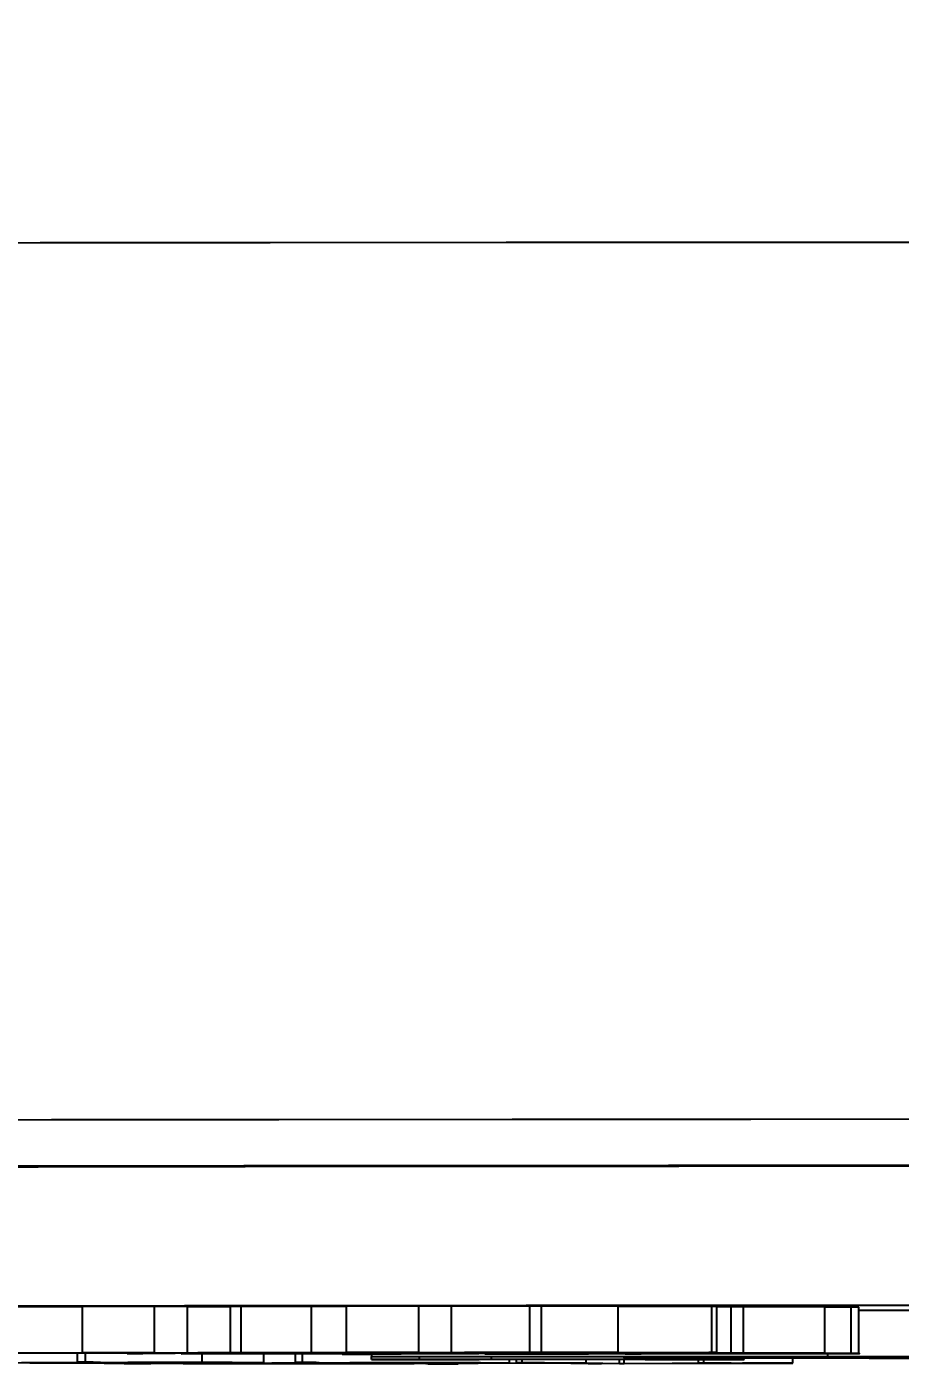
# Model space of a CAD drawing. Header units: millimetres. Extents: x 1890 to 4327, y 775 to 2498.
# Drawn here: x 2974.55 to 2993.48, y 1054.47 to 1083.44 of the extents above; entities that cross this region are included whole.
import ezdxf

# ---------------------------------------------------------------- set-up
doc = ezdxf.new("R2010")
doc.units = ezdxf.units.MM
doc.layers.add('AM_5', color=3, linetype='Continuous', lineweight=25)
doc.styles.add('SLDTEXTSTYLE1', font='txt.shx', dxfattribs={"width": 0.7, "bigfont": 'gbcbig.shx'})
doc.dimstyles.new('SLDDIMSTYLE12$0', dxfattribs={"dimtxt": 12, "dimasz": 10, "dimexe": 0, "dimexo": 0.0625, "dimgap": 0.875, "dimtad": 1, "dimdec": 1, "dimlfac": 1.8, "dimrnd": 1e-09, "dimzin": 12, "dimdsep": 46, "dimtxsty": 'SLDTEXTSTYLE1', "dimcen": 0.09, "dimdle": 8.16, "dimclrd": 3, "dimclre": 3, "dimadec": 0, "dimazin": 3, "dimtfac": 1, "dimtdec": 1, "dimtofl": 0, "dimtmove": 0, "dimatfit": 3, "dimfxl": 0, "dimfrac": 2, "dimtolj": 1, "dimlwd": 5, "dimlwe": 5, "dimarcsym": 0})

# ---------------------------------------------------------------- blocks, each defined once
blk = doc.blocks.new('*D77')
at = {"layer": 'AM_5', "color": 3, "lineweight": 5, "transparency": 16777216}
blk.add_line((3009.585, 1296.077), (2821.591, 1296.077), dxfattribs=at)
at = {"layer": 'AM_5', "color": 3, "linetype": 'Continuous', "lineweight": 5, "transparency": 16777216}
for p, q in [((2821.591, 1286.077), (2821.591, 1064.465)), ((2963.839, 1054.465), (2821.591, 1054.465))]:
    blk.add_line(p, q, dxfattribs=at)
at = {"layer": 'AM_5', "color": 3, "transparency": 16777216}
for points in [[(2819.925, 1286.077), (2823.258, 1286.077), (2821.591, 1296.077)], [(2819.925, 1064.465), (2823.258, 1064.465), (2821.591, 1054.465)]]:
    blk.add_solid(points, dxfattribs=at)
at = {"layer": 'Defpoints', "color": 0, "transparency": 16777216}
for p in [(3009.647, 1296.077), (2821.591, 1054.465), (2963.902, 1054.465)]:
    blk.add_point(p, dxfattribs=at)
at = {"layer": 'AM_5', "color": 0, "transparency": 16777216, "insert": (2814.716, 1121.747), "char_height": 12, "attachment_point": 5, "rotation": 90, "style": 'SLDTEXTSTYLE1'}
blk.add_mtext('\\A1;245', dxfattribs=at)

msp = doc.modelspace()

# ---------------------------------------------------------------- linework, layer by layer
at = {"color": 7, "linetype": 'Continuous', "lineweight": 25}
for p, q in [((2975.753, 1055.708), (2974.173, 1055.705)), ((2977.314, 1055.715), (2975.753, 1055.714)), ((2975.753, 1054.714), (2975.753, 1055.714)), ((2977.314, 1054.715), (2977.314, 1055.715)), ((2978.028, 1055.711), (2977.314, 1055.713)), ((2978.963, 1055.712), (2978.028, 1055.711)), ((2978.028, 1054.711), (2978.028, 1055.711)), ((2979.195, 1055.714), (2978.963, 1055.712)), ((2978.963, 1054.712), (2978.963, 1055.712)), ((2980.718, 1055.713), (2979.195, 1055.714)), ((2979.195, 1054.714), (2979.195, 1055.714)), ((2981.478, 1055.715), (2980.718, 1055.714)), ((2980.718, 1054.714), (2980.718, 1055.714)), ((2983.042, 1055.723), (2981.478, 1055.722)), ((2981.478, 1054.722), (2981.478, 1055.722)), ((2983.042, 1054.723), (2983.042, 1055.723)), ((2983.756, 1055.719), (2983.042, 1055.721)), ((2985.449, 1055.721), (2983.756, 1055.719)), ((2983.756, 1054.719), (2983.756, 1055.719)), ((2985.703, 1055.723), (2985.449, 1055.721)), ((2985.449, 1054.721), (2985.449, 1055.721)), ((2987.367, 1055.722), (2985.703, 1055.723)), ((2985.703, 1054.723), (2985.703, 1055.723)), ((2987.367, 1054.722), (2987.367, 1055.722)), ((2989.507, 1055.716), (2989.394, 1055.717)), ((2989.394, 1054.717), (2989.394, 1055.717)), ((2989.507, 1054.716), (2989.507, 1055.716)), ((2990.082, 1055.71), (2989.813, 1055.707)), ((2991.847, 1055.709), (2990.082, 1055.71)), ((2990.082, 1054.71), (2990.082, 1055.71)), ((2991.847, 1054.709), (2991.847, 1055.709)), ((2989.813, 1055.707), (2989.507, 1055.707)), ((2989.813, 1054.707), (2989.813, 1055.707)), ((2992.417, 1054.7), (2992.417, 1055.7)), ((2992.582, 1054.699), (2992.582, 1055.699)), ((2974.173, 1054.705), (2977.268, 1054.71)), ((2975.034, 1054.705), (2974.173, 1054.705)), ((2975.644, 1054.507), (2975.644, 1054.706)), ((2975.753, 1054.714), (2977.314, 1054.715)), ((2975.823, 1054.508), (2975.823, 1054.707)), ((2977.024, 1054.708), (2976.323, 1054.707)), ((2976.724, 1054.696), (2976.724, 1054.708)), ((2976.724, 1054.696), (2977.065, 1054.7)), ((2976.932, 1054.696), (2976.724, 1054.696)), ((2977.314, 1054.715), (2977.168, 1054.714)), ((2977.168, 1054.714), (2978.028, 1054.711)), ((2977.892, 1054.691), (2989.813, 1054.707)), ((2978.75, 1054.69), (2977.892, 1054.691)), ((2978.016, 1054.707), (2978.006, 1054.707)), ((2978.028, 1054.711), (2978.963, 1054.712)), ((2980.764, 1054.713), (2978.252, 1054.71)), ((2978.252, 1054.71), (2978.663, 1054.709)), ((2978.352, 1054.504), (2978.352, 1054.691)), ((2978.663, 1054.709), (2978.663, 1054.711)), ((2978.963, 1054.712), (2979.195, 1054.714)), ((2979.159, 1054.697), (2986.931, 1054.708)), ((2980.022, 1054.697), (2979.159, 1054.697)), ((2979.195, 1054.714), (2980.764, 1054.713)), ((2979.684, 1054.499), (2979.684, 1054.692)), ((2984.717, 1054.699), (2980.042, 1054.693)), ((2980.779, 1054.702), (2980.088, 1054.7)), ((2980.375, 1054.5), (2980.375, 1054.693)), ((2980.525, 1054.501), (2980.525, 1054.693)), ((2980.718, 1054.714), (2982.996, 1054.718)), ((2981.578, 1054.714), (2980.718, 1054.714)), ((2980.764, 1054.713), (2980.764, 1054.714)), ((2988.849, 1054.71), (2981.314, 1054.699)), ((2981.383, 1054.683), (2981.383, 1054.695)), ((2981.591, 1054.683), (2981.383, 1054.683)), ((2981.452, 1054.708), (2981.452, 1054.714)), ((2981.478, 1054.722), (2983.042, 1054.723)), ((2982.019, 1054.695), (2982.019, 1054.632)), ((2982.019, 1054.629), (2982.019, 1054.632)), ((2982.019, 1054.632), (2991.908, 1054.632)), ((2983.059, 1054.629), (2982.019, 1054.629)), ((2982.019, 1054.571), (2982.019, 1054.629)), ((2982.019, 1054.568), (2982.019, 1054.571)), ((2982.019, 1054.571), (2983.059, 1054.571)), ((2990.097, 1054.568), (2982.019, 1054.568)), ((2982.436, 1054.704), (2982.436, 1054.719)), ((2982.662, 1054.704), (2982.436, 1054.704)), ((2982.698, 1054.695), (2982.698, 1054.696)), ((2982.698, 1054.695), (2984.349, 1054.695)), ((2983.042, 1054.723), (2982.86, 1054.722)), ((2982.86, 1054.722), (2983.756, 1054.719)), ((2982.964, 1054.713), (2982.867, 1054.716)), ((2983.059, 1054.571), (2983.059, 1054.629)), ((2983.756, 1054.719), (2985.449, 1054.721)), ((2984.349, 1054.695), (2983.841, 1054.694)), ((2987.367, 1054.722), (2984.036, 1054.718)), ((2984.349, 1054.695), (2984.349, 1054.699)), ((2984.478, 1054.689), (2984.478, 1054.699)), ((2984.627, 1054.689), (2984.478, 1054.689)), ((2984.62, 1054.574), (2984.62, 1054.626)), ((2986.659, 1054.693), (2984.717, 1054.699)), ((2985.01, 1054.496), (2985.01, 1054.568)), ((2985.16, 1054.495), (2985.16, 1054.568)), ((2985.277, 1054.568), (2985.277, 1054.495)), ((2985.449, 1054.721), (2985.703, 1054.723)), ((2991.847, 1054.709), (2985.536, 1054.7)), ((2985.536, 1054.7), (2987.516, 1054.694)), ((2985.703, 1054.723), (2987.367, 1054.722)), ((2986.427, 1054.71), (2985.778, 1054.708)), ((2986.674, 1054.494), (2986.674, 1054.568)), ((2986.931, 1054.708), (2987.185, 1054.71)), ((2987.185, 1054.71), (2988.849, 1054.71)), ((2987.385, 1054.701), (2987.385, 1054.703)), ((2987.475, 1054.7), (2987.385, 1054.701)), ((2987.398, 1054.478), (2987.398, 1054.568)), ((2987.495, 1054.478), (2987.495, 1054.568)), ((2987.496, 1054.602), (2987.496, 1054.626)), ((2991.304, 1054.602), (2987.496, 1054.602)), ((2991.458, 1054.6), (2987.496, 1054.6)), ((2987.496, 1054.6), (2987.496, 1054.573)), ((2987.516, 1054.694), (2987.516, 1054.703)), ((2987.862, 1054.692), (2987.862, 1054.703)), ((2989.057, 1054.629), (2990.957, 1054.629)), ((2989.057, 1054.571), (2989.057, 1054.6)), ((2989.057, 1054.571), (2990.097, 1054.571)), ((2989.109, 1054.491), (2989.109, 1054.568)), ((2989.226, 1054.492), (2989.226, 1054.568)), ((2989.394, 1054.717), (2989.507, 1054.716)), ((2989.813, 1054.707), (2990.082, 1054.71)), ((2990.082, 1054.71), (2991.847, 1054.709)), ((2990.097, 1054.571), (2990.097, 1054.6)), ((2990.097, 1054.571), (2990.097, 1054.568)), ((2991.153, 1054.49), (2991.153, 1054.6)), ((2997.025, 1054.568), (2991.458, 1054.6)), ((2991.908, 1054.632), (2991.908, 1054.698)), ((2971.774, 1054.492), (2976.048, 1054.505)), ((2975.759, 1054.495), (2974.432, 1054.497)), ((2976.734, 1054.504), (2974.611, 1054.498)), ((2974.611, 1054.498), (2975.682, 1054.496)), ((2975.644, 1054.507), (2975.823, 1054.508)), ((2975.9, 1054.507), (2975.644, 1054.507)), ((2975.682, 1054.496), (2975.682, 1054.501)), ((2975.823, 1054.508), (2978.352, 1054.504)), ((2976.231, 1054.484), (2976.231, 1054.503)), ((2976.231, 1054.484), (2976.379, 1054.485)), ((2980.899, 1054.479), (2976.231, 1054.484)), ((2976.379, 1054.485), (2976.379, 1054.503)), ((2976.379, 1054.485), (2976.655, 1054.484)), ((2977.266, 1054.485), (2980.818, 1054.499)), ((2977.957, 1054.504), (2977.358, 1054.504)), ((2979.86, 1054.491), (2977.998, 1054.484)), ((2978.21, 1054.483), (2978.21, 1054.485)), ((2978.21, 1054.483), (2979.4, 1054.481)), ((2978.506, 1054.497), (2978.95, 1054.499)), ((2979.4, 1054.481), (2979.4, 1054.489)), ((2981.186, 1054.49), (2979.86, 1054.491)), ((2981.55, 1054.498), (2980.011, 1054.492)), ((2980.011, 1054.492), (2981.336, 1054.49)), ((2980.375, 1054.5), (2980.525, 1054.501)), ((2980.604, 1054.5), (2980.375, 1054.5)), ((2980.525, 1054.501), (2985.01, 1054.496)), ((2980.818, 1054.499), (2980.882, 1054.499)), ((2982.369, 1054.482), (2980.899, 1054.479)), ((2981.336, 1054.49), (2981.336, 1054.497)), ((2981.66, 1054.486), (2981.386, 1054.486)), ((2981.386, 1054.486), (2981.486, 1054.486)), ((2983.126, 1054.491), (2981.66, 1054.486)), ((2981.852, 1054.478), (2981.852, 1054.481)), ((2983.779, 1054.476), (2981.852, 1054.478)), ((2981.852, 1054.478), (2981.97, 1054.478)), ((2981.97, 1054.478), (2981.97, 1054.481)), ((2981.97, 1054.478), (2982.355, 1054.478)), ((2983.44, 1054.497), (2982.159, 1054.498)), ((2982.189, 1054.482), (2982.189, 1054.488)), ((2982.189, 1054.482), (2982.369, 1054.482)), ((2982.355, 1054.478), (2982.355, 1054.482)), ((2982.369, 1054.482), (2982.369, 1054.488)), ((2982.702, 1054.491), (2982.702, 1054.497)), ((2982.702, 1054.491), (2982.852, 1054.492)), ((2982.852, 1054.492), (2982.852, 1054.497)), ((2982.852, 1054.492), (2983.126, 1054.491)), ((2982.945, 1054.478), (2985.726, 1054.493)), ((2982.945, 1054.478), (2982.945, 1054.491)), ((2983.126, 1054.491), (2983.126, 1054.497)), ((2985.859, 1054.492), (2983.234, 1054.478)), ((2983.511, 1054.477), (2983.511, 1054.48)), ((2983.511, 1054.477), (2983.896, 1054.477)), ((2983.896, 1054.477), (2983.779, 1054.476)), ((2983.896, 1054.477), (2983.896, 1054.482)), ((2984.667, 1054.492), (2984.387, 1054.492)), ((2985.01, 1054.496), (2984.667, 1054.492)), ((2985.449, 1054.494), (2985.16, 1054.495)), ((2985.16, 1054.495), (2985.277, 1054.495)), ((2985.277, 1054.495), (2986.674, 1054.494)), ((2985.726, 1054.493), (2985.771, 1054.494)), ((2985.955, 1054.492), (2985.859, 1054.492)), ((2986.716, 1054.473), (2985.955, 1054.492)), ((2986.674, 1054.494), (2987.398, 1054.478)), ((2987.005, 1054.473), (2986.716, 1054.473)), ((2990.061, 1054.489), (2987.005, 1054.473)), ((2987.398, 1054.478), (2987.495, 1054.478)), ((2987.495, 1054.478), (2989.772, 1054.49)), ((2989.109, 1054.491), (2989.226, 1054.492)), ((2989.494, 1054.491), (2989.109, 1054.491)), ((2989.226, 1054.492), (2991.153, 1054.49)), ((2989.772, 1054.49), (2989.816, 1054.49)), ((2991.035, 1054.489), (2990.65, 1054.49)), ((2991.153, 1054.49), (2991.035, 1054.489))]:
    msp.add_line(p, q, dxfattribs=at)
at = {"color": 7, "linetype": 'Continuous', "lineweight": 25, "flags": 128}
for points in [[(2995.499, 1078.773), (2990.173, 1078.771), (2984.939, 1078.767), (2979.82, 1078.763), (2974.84, 1078.759), (2970.022, 1078.753), (2965.389, 1078.747), (2960.963, 1078.74), (2956.763, 1078.733), (2952.809, 1078.725), (2949.119, 1078.716), (2945.712, 1078.707), (2942.602, 1078.697), (2939.803, 1078.688), (2937.33, 1078.677), (2935.193, 1078.666), (2933.402, 1078.655)], [(2995.499, 1059.773), (2990.239, 1059.771), (2985.069, 1059.767), (2980.01, 1059.763), (2975.086, 1059.759), (2970.32, 1059.754), (2965.732, 1059.748), (2961.343, 1059.741), (2957.174, 1059.734), (2953.243, 1059.726), (2949.568, 1059.717), (2946.165, 1059.708), (2943.051, 1059.699), (2940.238, 1059.689), (2937.741, 1059.679), (2935.569, 1059.668), (2933.734, 1059.658), (2932.242, 1059.647), (2931.102, 1059.635)], [(3038.045, 1058.745), (3033.341, 1058.749), (3028.52, 1058.752), (3023.605, 1058.755), (3018.622, 1058.756), (3013.595, 1058.757), (3008.549, 1058.758), (3003.51, 1058.757), (2998.502, 1058.756), (2993.55, 1058.754), (2988.679, 1058.751), (2983.913, 1058.747), (2979.277, 1058.743), (2974.792, 1058.738), (2970.482, 1058.732)]]:
    msp.add_lwpolyline(points, dxfattribs=at)
at = {"color": 7, "linetype": 'Continuous', "lineweight": 25}
for points, knots in [([(2995.678, 1058.771), (2993.182, 1058.77), (2988.144, 1058.768), (2980.767, 1058.762), (2973.525, 1058.755), (2966.546, 1058.746), (2959.943, 1058.736), (2953.85, 1058.724), (2948.357, 1058.711), (2943.545, 1058.697), (2939.483, 1058.682), (2936.213, 1058.667), (2933.675, 1058.651), (2932.612, 1058.64), (2932.086, 1058.635)], [0, 0, 0, 0, 0.079959, 0.161371, 0.244142, 0.328893, 0.414217, 0.5, 0.585778, 0.671102, 0.755858, 0.838624, 0.920039, 1, 1, 1, 1]), ([(2941.366, 1055.607), (2941.413, 1055.611), (2941.52, 1055.619), (2942.39, 1055.632), (2943.871, 1055.645), (2946.046, 1055.659), (2948.876, 1055.672), (2952.39, 1055.685), (2956.544, 1055.697), (2961.288, 1055.709), (2966.549, 1055.719), (2972.241, 1055.728), (2978.264, 1055.735), (2984.487, 1055.741), (2990.853, 1055.746), (2997.205, 1055.749), (3003.544, 1055.751), (3009.811, 1055.751), (3016.078, 1055.751), (3022.417, 1055.749), (3028.77, 1055.746), (3035.135, 1055.741), (3041.359, 1055.735), (3047.381, 1055.728), (3053.073, 1055.719), (3058.335, 1055.709), (3063.078, 1055.697), (3067.232, 1055.685), (3070.746, 1055.672), (3073.576, 1055.659), (3075.752, 1055.645), (3077.233, 1055.632), (3078.104, 1055.619), (3078.211, 1055.611), (3078.259, 1055.607)], [0, 0, 0, 0, 0.023828, 0.053273, 0.084485, 0.115699, 0.147957, 0.180726, 0.213842, 0.247136, 0.28043, 0.313546, 0.346314, 0.378573, 0.409785, 0.440999, 0.470442, 0.499888, 0.529332, 0.558778, 0.58999, 0.621203, 0.653462, 0.68623, 0.719347, 0.752641, 0.785934, 0.819051, 0.851819, 0.884078, 0.915289, 0.946503, 0.975948, 1, 1, 1, 1]), ([(2989.394, 1055.717), (2988.725, 1055.716), (2988.046, 1055.716), (2987.376, 1055.716), (2987.367, 1055.716)], [0, 0, 0, 0, 0.986687, 1, 1, 1, 1]), ([(2992.417, 1055.7), (2992.306, 1055.7), (2992.147, 1055.7), (2991.916, 1055.701), (2991.847, 1055.701)], [0, 0, 0, 0, 0.700719, 1, 1, 1, 1]), ([(2992.58, 1055.699), (2992.568, 1055.699), (2992.541, 1055.699), (2992.461, 1055.7), (2992.417, 1055.7)], [0, 0, 0, 0, 0.457866, 1, 1, 1, 1]), ([(2993.878, 1055.632), (2993.771, 1055.632), (2993.35, 1055.632), (2992.91, 1055.632), (2992.582, 1055.632)], [0, 0, 0, 0, 0.254888, 1, 1, 1, 1]), ([(2976.323, 1054.707), (2976.184, 1054.707), (2975.907, 1054.707), (2975.467, 1054.706), (2975.192, 1054.705), (2975.034, 1054.705)], [0, 0, 0, 0, 0.297582, 0.595326, 1, 1, 1, 1]), ([(2977.268, 1054.71), (2977.087, 1054.71), (2976.751, 1054.711), (2976.244, 1054.713), (2975.916, 1054.714), (2975.753, 1054.714)], [0, 0, 0, 0, 0.369183, 0.684555, 1, 1, 1, 1]), ([(2977.905, 1054.703), (2977.811, 1054.702), (2977.62, 1054.699), (2977.163, 1054.697), (2976.932, 1054.696)], [0, 0, 0, 0, 0.493905, 1, 1, 1, 1]), ([(2977.15, 1054.704), (2977.152, 1054.704), (2977.186, 1054.706), (2977.103, 1054.707), (2977.024, 1054.708)], [0, 0, 0, 0, 0.05128, 1, 1, 1, 1]), ([(2980.088, 1054.7), (2979.922, 1054.701), (2979.591, 1054.702), (2978.892, 1054.704), (2978.364, 1054.706), (2978.016, 1054.707)], [0, 0, 0, 0, 0.25307, 0.506097, 1, 1, 1, 1]), ([(2978.663, 1054.709), (2978.972, 1054.709), (2979.601, 1054.709), (2980.396, 1054.709), (2980.955, 1054.709), (2981.267, 1054.709), (2981.392, 1054.709), (2981.452, 1054.708)], [0, 0, 0, 0, 0.325958, 0.662347, 0.799326, 0.902609, 1, 1, 1, 1]), ([(2980.042, 1054.693), (2979.904, 1054.693), (2979.627, 1054.692), (2979.184, 1054.691), (2978.909, 1054.691), (2978.75, 1054.69)], [0, 0, 0, 0, 0.297206, 0.594593, 1, 1, 1, 1]), ([(2980.877, 1054.707), (2980.653, 1054.707), (2980.224, 1054.707), (2979.517, 1054.708), (2979.048, 1054.708), (2978.812, 1054.708)], [0, 0, 0, 0, 0.350612, 0.672174, 1, 1, 1, 1]), ([(2978.812, 1054.708), (2978.993, 1054.708), (2979.355, 1054.706), (2980.006, 1054.704), (2980.487, 1054.703), (2980.779, 1054.702)], [0, 0, 0, 0, 0.282431, 0.564866, 1, 1, 1, 1]), ([(2981.314, 1054.699), (2981.175, 1054.699), (2980.898, 1054.699), (2980.456, 1054.698), (2980.18, 1054.697), (2980.022, 1054.697)], [0, 0, 0, 0, 0.297214, 0.594601, 1, 1, 1, 1]), ([(2981.565, 1054.706), (2981.546, 1054.706), (2981.506, 1054.706), (2981.41, 1054.706), (2981.263, 1054.706), (2981.075, 1054.706), (2980.944, 1054.707), (2980.877, 1054.707)], [0, 0, 0, 0, 0.082107, 0.164925, 0.356677, 0.675002, 1, 1, 1, 1]), ([(2981.383, 1054.683), (2981.628, 1054.685), (2982.099, 1054.687), (2982.556, 1054.691), (2982.65, 1054.694), (2982.698, 1054.695)], [0, 0, 0, 0, 0.35008, 0.672322, 1, 1, 1, 1]), ([(2981.452, 1054.708), (2981.52, 1054.708), (2981.628, 1054.708), (2981.635, 1054.707), (2981.613, 1054.706), (2981.609, 1054.706), (2981.577, 1054.706), (2981.565, 1054.706)], [0, 0, 0, 0, 0.414992, 0.667292, 0.851809, 0.943552, 1, 1, 1, 1]), ([(2982.996, 1054.718), (2982.814, 1054.718), (2982.476, 1054.719), (2981.964, 1054.721), (2981.64, 1054.722), (2981.478, 1054.722)], [0, 0, 0, 0, 0.369297, 0.684635, 1, 1, 1, 1]), ([(2982.867, 1054.716), (2982.729, 1054.716), (2982.452, 1054.716), (2982.01, 1054.715), (2981.736, 1054.714), (2981.578, 1054.714)], [0, 0, 0, 0, 0.297538, 0.595282, 1, 1, 1, 1]), ([(2983.841, 1054.694), (2983.619, 1054.692), (2983.204, 1054.69), (2982.47, 1054.686), (2981.885, 1054.684), (2981.591, 1054.683)], [0, 0, 0, 0, 0.365437, 0.681548, 1, 1, 1, 1]), ([(2982.436, 1054.704), (2982.593, 1054.706), (2982.892, 1054.708), (2982.949, 1054.711), (2982.976, 1054.712)], [0, 0, 0, 0, 0.523773, 1, 1, 1, 1]), ([(2983.818, 1054.715), (2983.777, 1054.713), (2983.705, 1054.711), (2983.296, 1054.707), (2982.875, 1054.705), (2982.662, 1054.704)], [0, 0, 0, 0, 0.386257, 0.690164, 1, 1, 1, 1]), ([(2984.62, 1054.626), (2984.61, 1054.627), (2984.595, 1054.628), (2984.397, 1054.628), (2984.135, 1054.629), (2983.682, 1054.629), (2983.314, 1054.629), (2983.059, 1054.629)], [0, 0, 0, 0, 0.250411, 0.398556, 0.54744, 0.686236, 1, 1, 1, 1]), ([(2983.059, 1054.571), (2983.357, 1054.571), (2983.774, 1054.571), (2984.246, 1054.571), (2984.489, 1054.572), (2984.608, 1054.573), (2984.616, 1054.573), (2984.62, 1054.574)], [0, 0, 0, 0, 0.364031, 0.510061, 0.655864, 0.843841, 1, 1, 1, 1]), ([(2985.778, 1054.708), (2985.607, 1054.709), (2985.266, 1054.71), (2984.619, 1054.712), (2984.129, 1054.714), (2983.818, 1054.715)], [0, 0, 0, 0, 0.266774, 0.533551, 1, 1, 1, 1]), ([(2984.036, 1054.718), (2984.661, 1054.717), (2985.913, 1054.716), (2987.782, 1054.716), (2988.915, 1054.717), (2989.394, 1054.717)], [0, 0, 0, 0, 0.365081, 0.731832, 1, 1, 1, 1]), ([(2988.927, 1054.714), (2988.261, 1054.714), (2987.117, 1054.714), (2985.551, 1054.715), (2984.708, 1054.716), (2984.28, 1054.717)], [0, 0, 0, 0, 0.407022, 0.699492, 1, 1, 1, 1]), ([(2984.28, 1054.717), (2984.459, 1054.716), (2984.818, 1054.715), (2985.523, 1054.713), (2986.07, 1054.711), (2986.427, 1054.71)], [0, 0, 0, 0, 0.257454, 0.514908, 1, 1, 1, 1]), ([(2984.478, 1054.689), (2984.782, 1054.69), (2985.329, 1054.69), (2985.954, 1054.691), (2986.324, 1054.691), (2986.498, 1054.692), (2986.613, 1054.692), (2986.689, 1054.692), (2986.72, 1054.692), (2986.726, 1054.692), (2986.694, 1054.692), (2986.666, 1054.693), (2986.659, 1054.693)], [0, 0, 0, 0, 0.35041, 0.630866, 0.725925, 0.790521, 0.841305, 0.86957, 0.898179, 0.941209, 0.984756, 1, 1, 1, 1]), ([(2987.201, 1054.689), (2986.994, 1054.689), (2986.574, 1054.689), (2985.667, 1054.689), (2985.03, 1054.689), (2984.627, 1054.689)], [0, 0, 0, 0, 0.263652, 0.534652, 1, 1, 1, 1]), ([(2987.516, 1054.694), (2987.631, 1054.693), (2987.812, 1054.692), (2987.89, 1054.691), (2987.723, 1054.69), (2987.421, 1054.689), (2987.201, 1054.689)], [0, 0, 0, 0, 0.268227, 0.423788, 0.580622, 1, 1, 1, 1]), ([(2987.385, 1054.701), (2988.047, 1054.701), (2989.045, 1054.701), (2990.377, 1054.701), (2991.274, 1054.701), (2991.946, 1054.701), (2992.279, 1054.7), (2992.398, 1054.7), (2992.417, 1054.7)], [0, 0, 0, 0, 0.381103, 0.574669, 0.765651, 0.888057, 0.981539, 1, 1, 1, 1]), ([(2991.942, 1054.698), (2991.309, 1054.699), (2990.272, 1054.699), (2988.763, 1054.7), (2987.906, 1054.7), (2987.475, 1054.7)], [0, 0, 0, 0, 0.437716, 0.717507, 1, 1, 1, 1]), ([(2987.496, 1054.626), (2987.506, 1054.627), (2987.524, 1054.627), (2987.718, 1054.628), (2988.043, 1054.629), (2988.504, 1054.629), (2988.87, 1054.629), (2989.057, 1054.629)], [0, 0, 0, 0, 0.212555, 0.375218, 0.538546, 0.763737, 1, 1, 1, 1]), ([(2987.496, 1054.573), (2987.507, 1054.573), (2987.526, 1054.572), (2987.731, 1054.572), (2988.079, 1054.571), (2988.544, 1054.571), (2988.901, 1054.571), (2989.057, 1054.571)], [0, 0, 0, 0, 0.21541, 0.378382, 0.541893, 0.800389, 1, 1, 1, 1]), ([(2989.507, 1054.716), (2989.349, 1054.716), (2989.083, 1054.716), (2988.912, 1054.715), (2988.922, 1054.714), (2988.927, 1054.714)], [0, 0, 0, 0, 0.431037, 0.72606, 1, 1, 1, 1]), ([(2990.957, 1054.629), (2991.627, 1054.629), (2992.972, 1054.629), (2994.78, 1054.628), (2996.1, 1054.625), (2997.024, 1054.622), (2997.331, 1054.619), (2997.354, 1054.617), (2997.359, 1054.616)], [0, 0, 0, 0, 0.196061, 0.394111, 0.547436, 0.700125, 0.928087, 1, 1, 1, 1]), ([(2997.359, 1054.616), (2997.329, 1054.615), (2997.268, 1054.612), (2996.585, 1054.608), (2995.237, 1054.605), (2993.553, 1054.603), (2992.205, 1054.602), (2991.427, 1054.602), (2991.304, 1054.602)], [0, 0, 0, 0, 0.200351, 0.402646, 0.59747, 0.766762, 0.96323, 1, 1, 1, 1]), ([(2991.908, 1054.632), (2992.576, 1054.632), (2993.811, 1054.632), (2995.578, 1054.631), (2997.241, 1054.63), (2998.76, 1054.627), (2999.906, 1054.623), (3000.214, 1054.619), (3000.232, 1054.617), (3000.236, 1054.617)], [0, 0, 0, 0, 0.160365, 0.296332, 0.431737, 0.589347, 0.747826, 0.949128, 1, 1, 1, 1]), ([(2992.517, 1054.698), (2992.484, 1054.698), (2992.393, 1054.698), (2992.248, 1054.698), (2992.091, 1054.698), (2991.992, 1054.698), (2991.942, 1054.698)], [0, 0, 0, 0, 0.1702702, 0.4642597, 0.7315085, 1, 1, 1, 1]), ([(2992.417, 1054.7), (2992.468, 1054.7), (2992.574, 1054.699), (2992.612, 1054.698), (2992.583, 1054.698), (2992.54, 1054.698), (2992.517, 1054.698)], [0, 0, 0, 0, 0.391814, 0.807915, 0.901195, 1, 1, 1, 1]), ([(2975.682, 1054.496), (2975.942, 1054.496), (2976.383, 1054.495), (2977.05, 1054.495), (2977.598, 1054.496), (2978.093, 1054.496), (2978.359, 1054.497), (2978.506, 1054.497)], [0, 0, 0, 0, 0.269335, 0.456647, 0.599702, 0.778351, 1, 1, 1, 1]), ([(2979.267, 1054.496), (2979.051, 1054.496), (2978.69, 1054.495), (2977.951, 1054.494), (2977.227, 1054.494), (2976.459, 1054.494), (2975.995, 1054.495), (2975.759, 1054.495)], [0, 0, 0, 0, 0.253557, 0.424716, 0.595645, 0.794239, 1, 1, 1, 1]), ([(2976.048, 1054.505), (2976.079, 1054.505), (2976.129, 1054.506), (2976.152, 1054.506), (2976.13, 1054.506), (2976.047, 1054.506), (2975.956, 1054.507), (2975.9, 1054.507)], [0, 0, 0, 0, 0.242147, 0.388856, 0.536837, 0.710317, 1, 1, 1, 1]), ([(2976.655, 1054.484), (2976.732, 1054.484), (2976.842, 1054.484), (2977.002, 1054.484), (2977.112, 1054.484), (2977.202, 1054.484), (2977.245, 1054.485), (2977.266, 1054.485)], [0, 0, 0, 0, 0.350066, 0.499422, 0.650662, 0.830252, 1, 1, 1, 1]), ([(2977.358, 1054.504), (2977.288, 1054.505), (2977.181, 1054.505), (2977.011, 1054.505), (2976.888, 1054.505), (2976.797, 1054.504), (2976.754, 1054.504), (2976.734, 1054.504)], [0, 0, 0, 0, 0.336259, 0.518412, 0.701425, 0.865829, 1, 1, 1, 1]), ([(2977.998, 1054.484), (2977.974, 1054.484), (2977.935, 1054.484), (2977.938, 1054.483), (2977.98, 1054.483), (2978.071, 1054.483), (2978.158, 1054.483), (2978.21, 1054.483)], [0, 0, 0, 0, 0.233621, 0.399553, 0.564983, 0.740199, 1, 1, 1, 1]), ([(2978.986, 1054.5), (2978.992, 1054.5), (2979.021, 1054.501), (2978.884, 1054.502), (2978.525, 1054.503), (2978.16, 1054.503), (2977.957, 1054.504)], [0, 0, 0, 0, 0.067979, 0.316164, 0.620975, 1, 1, 1, 1]), ([(2978.352, 1054.504), (2978.673, 1054.503), (2979.197, 1054.502), (2979.627, 1054.501), (2979.728, 1054.499), (2979.572, 1054.498), (2979.353, 1054.497), (2979.267, 1054.496)], [0, 0, 0, 0, 0.303232, 0.495993, 0.689194, 0.877678, 1, 1, 1, 1]), ([(2979.4, 1054.481), (2979.684, 1054.481), (2980.168, 1054.48), (2980.968, 1054.481), (2981.628, 1054.481), (2982.009, 1054.482), (2982.189, 1054.482)], [0, 0, 0, 0, 0.296463, 0.506276, 0.766316, 1, 1, 1, 1]), ([(2980.885, 1054.499), (2980.885, 1054.499), (2980.888, 1054.499), (2980.857, 1054.499), (2980.763, 1054.5), (2980.665, 1054.5), (2980.604, 1054.5)], [0, 0, 0, 0, 0.034336, 0.266425, 0.542953, 1, 1, 1, 1]), ([(2981.486, 1054.486), (2981.587, 1054.487), (2981.727, 1054.487), (2981.708, 1054.488), (2981.588, 1054.489), (2981.394, 1054.489), (2981.247, 1054.49), (2981.186, 1054.49)], [0, 0, 0, 0, 0.4002553, 0.5540467, 0.7092134, 0.880119, 1, 1, 1, 1]), ([(2981.336, 1054.49), (2981.469, 1054.49), (2981.677, 1054.49), (2981.992, 1054.49), (2982.25, 1054.49), (2982.506, 1054.49), (2982.631, 1054.491), (2982.702, 1054.491)], [0, 0, 0, 0, 0.265228, 0.413113, 0.562281, 0.751044, 1, 1, 1, 1]), ([(2982.159, 1054.498), (2982.095, 1054.498), (2981.989, 1054.498), (2981.834, 1054.498), (2981.718, 1054.498), (2981.62, 1054.498), (2981.575, 1054.498), (2981.55, 1054.498)], [0, 0, 0, 0, 0.2946797, 0.4891513, 0.6427246, 0.79668, 1, 1, 1, 1]), ([(2982.355, 1054.478), (2982.445, 1054.478), (2982.57, 1054.478), (2982.737, 1054.478), (2982.842, 1054.478), (2982.907, 1054.478), (2982.937, 1054.478), (2982.945, 1054.478)], [0, 0, 0, 0, 0.388994, 0.538184, 0.687796, 0.914813, 1, 1, 1, 1]), ([(2983.234, 1054.478), (2983.21, 1054.478), (2983.181, 1054.478), (2983.2, 1054.478), (2983.203, 1054.478)], [0, 0, 0, 0, 0.839131, 1, 1, 1, 1]), ([(2983.218, 1054.478), (2983.235, 1054.477), (2983.279, 1054.477), (2983.385, 1054.477), (2983.473, 1054.477), (2983.511, 1054.477)], [0, 0, 0, 0, 0.2705737, 0.6892242, 1, 1, 1, 1]), ([(2984.387, 1054.492), (2984.38, 1054.492), (2984.366, 1054.494), (2984.143, 1054.495), (2983.767, 1054.496), (2983.522, 1054.496), (2983.44, 1054.497)], [0, 0, 0, 0, 0.333446, 0.670522, 0.890051, 1, 1, 1, 1]), ([(2985.766, 1054.494), (2985.766, 1054.494), (2985.764, 1054.494), (2985.724, 1054.494), (2985.621, 1054.494), (2985.52, 1054.494), (2985.449, 1054.494)], [0, 0, 0, 0, 0.094648, 0.307424, 0.510271, 1, 1, 1, 1]), ([(2989.812, 1054.49), (2989.811, 1054.49), (2989.809, 1054.49), (2989.769, 1054.49), (2989.667, 1054.491), (2989.566, 1054.491), (2989.494, 1054.491)], [0, 0, 0, 0, 0.094648, 0.307424, 0.510271, 1, 1, 1, 1]), ([(2990.65, 1054.49), (2990.584, 1054.49), (2990.473, 1054.49), (2990.319, 1054.49), (2990.208, 1054.49), (2990.118, 1054.49), (2990.082, 1054.489), (2990.061, 1054.489)], [0, 0, 0, 0, 0.292493, 0.488495, 0.642099, 0.795375, 1, 1, 1, 1])]:
    msp.add_open_spline(points, degree=3, knots=knots, dxfattribs=at)

# ---------------------------------------------------------------- dimensions: what is measured, and where the dimension line sits
at = {"layer": 'AM_5'}
dim = msp.add_linear_dim(base=(2821.591, 1054.465), p1=(3009.647, 1296.077), p2=(2963.902, 1054.465), angle=90, text='245', dimstyle='SLDDIMSTYLE12$0', override={"dimlfac": 1}, dxfattribs=at)
dim.commit()
dim.dimension.update_dxf_attribs({"geometry": '*D77', "text_midpoint": (2821.591, 1121.747), "dimtype": 160})

doc.saveas('drawing.dxf')
